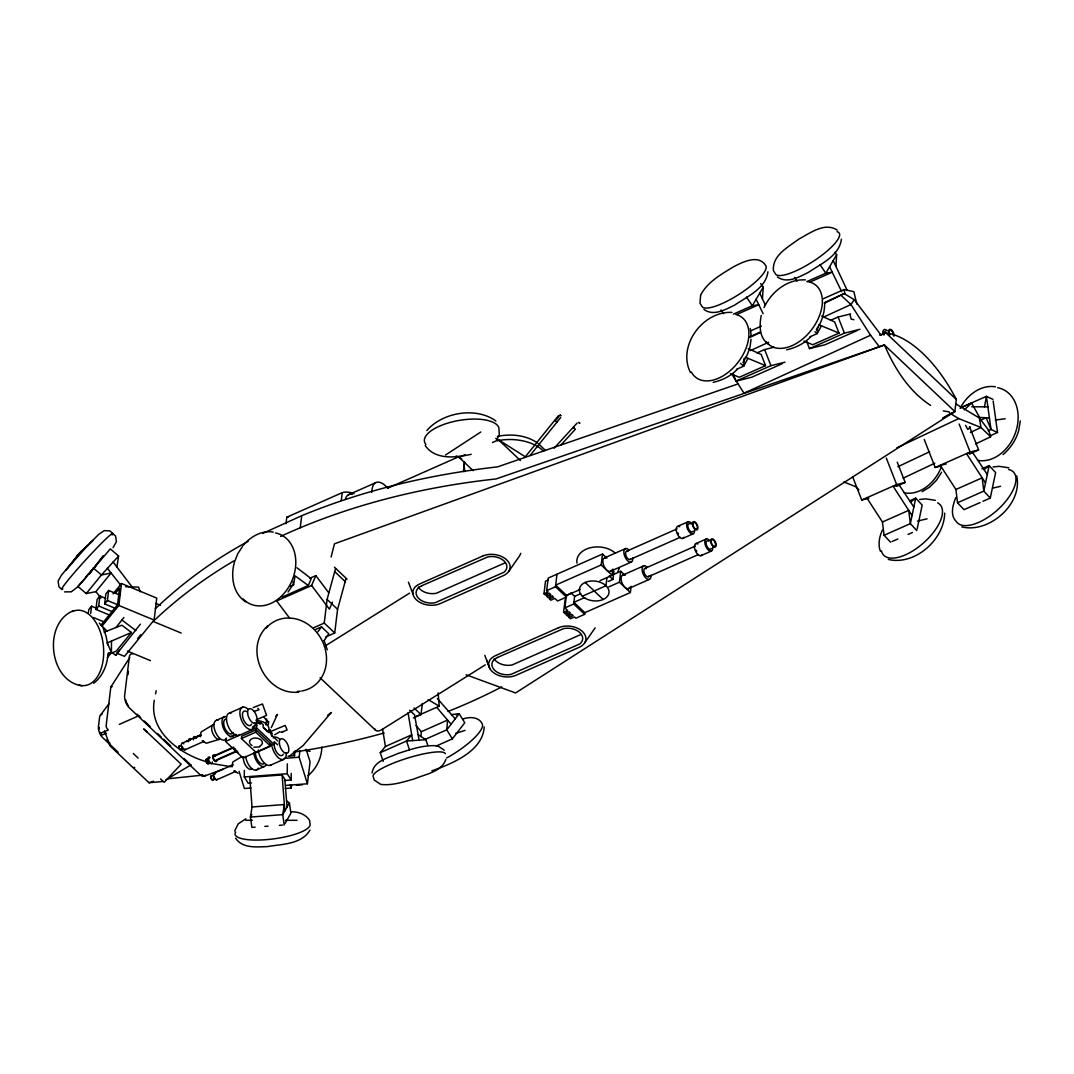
<?xml version="1.0" encoding="UTF-8"?>
<svg xmlns="http://www.w3.org/2000/svg" width="1074" height="1074" viewBox="0 0 1074 1074"><rect width="100%" height="100%" fill="white"/><g stroke="black" fill="none" stroke-linecap="round" stroke-linejoin="round"><path stroke-width="1.5" d="M111.481 641.057L111.414 652.643L107.36 657.61M181.815 749.048L181.801 749.303A2.43 1.208 66.1 0 1 180.257 749.84A2.43 1.208 66.1 0 1 178.861 746.873A2.43 1.208 66.1 0 1 180.177 745.826M251.491 782.959L248.188 783.201L244.268 776.945L244.348 770.367M284.529 780.476L291.135 779.979L287.214 773.723L287.335 763.842M291.135 779.979L291.215 773.401M744.121 358.327L743.772 366.113L736.482 369.349M817.502 327.355L817.233 333.584L809.93 336.82M824.671 303.405C824.698 312.883 821.691 322.093 816.374 329.919M99.318 727.407L99.264 728.159A7.008 3.504 66.1 0 0 99.291 728.924M762.446 298.881L763.198 287.228L760.687 283.523M835.908 266.365L836.659 254.713L834.981 252.242M944.69 513.117C944.207 539.618 914.914 565.81 888.305 559.42M420.901 736.589L421.303 731.716L416.027 725.541M88.444 612.489L88.78 609.616L91.572 606.219L97.358 608.609M90.699 613.388L91.572 606.219M110.407 615.429L95.922 609.428L97.143 599.399L99.922 595.989L105.722 598.393M95.922 609.428L98.701 606.018L99.922 595.989M116.059 608.649L104.634 603.924L105.856 593.882L108.635 590.472L120.06 595.197M104.634 603.924L107.427 600.514L108.635 590.472M101.923 626.209L118.852 605.467L121.51 583.518L156.75 598.111L154.092 620.06L124.463 656.348L116.797 653.18M127.994 674.673L128.397 671.411M277.602 744.819L274.3 741.691L273.991 744.295L243.06 757.989L225.553 741.436L225.876 738.831M241.408 738.563L241.704 736.2L256.055 729.85L270.809 743.799L270.527 746.161L256.176 752.512L241.408 738.563L255.773 732.199L256.055 729.85M273.991 744.295L256.485 727.742L256.807 725.138L254.605 723.071M257.169 723.54L260.338 722.144L260.083 724.252L256.592 720.936M285.979 523.79L286.785 517.212L342.23 492.657A52.331 26.138 66.1 0 1 354.044 493.691M266.016 724.95L266.741 718.936M268.312 724.507L268.701 721.325M269.614 731.944L269.883 729.716A3.88 1.933 66.1 0 1 270.46 729.823M300.25 527.764L301.713 515.708C364.153 489.919 430.446 474.386 497.49 466.895L738.482 383.767M287.98 756.203L294.504 755.707L295.095 750.874M285.268 788.491L291.188 788.048L291.537 785.175M285.845 785.403L307.406 783.778L299.149 757.237L299.901 750.968M325.61 637.016L334.712 632.975L324.241 623.068L327.1 599.426L335.491 568.71M341.277 500.484L342.23 492.657M307.406 783.778L310.064 761.815L306.171 749.33M334.712 632.975L337.585 609.334L345.976 578.618M371.738 492.456L372.128 489.18A19.292 9.639 66.1 0 1 385.512 485.864L387.942 488.173M413.409 717.942L421.008 714.572L422.337 703.551M463.404 471.54L464.586 461.82M543.981 593.747L548.035 591.949L546.666 590.66L548.183 578.094L602.514 554.036L601.198 564.951L555.688 585.102L566.629 595.439L566.428 597.09L557.607 600.997L554.869 598.406L550.814 600.205L549.445 598.916L553.499 597.117L552.143 595.828L548.076 597.627L546.72 596.325L550.774 594.54L549.405 593.237L545.35 595.036L543.981 593.747L545.498 581.182L548.21 579.987M546.72 596.325L547.096 593.184M549.445 598.916L549.834 595.775M566.428 597.09L555.486 586.753L557.003 574.187M584.538 597.627L573.919 602.339L584.86 612.677L584.659 614.328L575.839 618.235L574.469 616.946L570.415 618.731L569.045 617.443L573.1 615.644L571.73 614.355L567.676 616.154L566.307 614.865L570.361 613.066L569.005 611.764L564.937 613.563L563.582 612.274L565.099 599.708M563.582 612.274L567.636 610.475L564.897 607.897L566.414 595.332L570.831 593.372M566.307 614.865L566.683 611.724M569.045 617.443L569.421 614.301M584.659 614.328L573.717 603.991L574.63 596.379L570.992 592.942M606.971 577.651L605.991 585.733L582.363 596.191M600.004 580.658L612.126 575.288L612.892 569.059M608.314 581.464L612.918 579.436L613.898 571.341M584.86 612.677L630.357 592.526L619.429 582.189L620.745 571.274L613.509 574.483M630.357 592.526L631.109 586.297M466.076 674.754L515.574 692.972L954.853 411.53L956.316 399.461A106.554 53.217 66.1 0 0 885.929 332.9L879.579 335.088M108.004 653.596C107.413 664.806 102.782 676.284 93.733 683.225M751.048 339.277L750.055 346.889L747.289 354.782L742.913 362.448M761.238 315.474C759.237 325.422 759.13 338.082 768.648 344.284M767.937 271.762C765.816 288.503 747.276 296.518 734.777 305.003C725.594 309.473 713.619 316.588 703.926 309.419M841.398 239.233C839.277 255.974 820.724 263.989 808.239 272.474C799.056 276.958 787.081 284.06 777.388 276.904M116.891 566.991L118.61 556.037L110.34 548.921L77.959 586.485L86.242 593.586L95.895 591.626L111.092 573.006L101.439 574.966L86.242 593.586M287.08 806.977L284.798 779.281L282.086 774.945L249.759 777.375L252.041 806.977L250.417 817.072L251.893 827.396L255.129 827.155M290.624 586.203L293.551 584.914L295.028 575.825L308.305 585.518L311.218 578.671L296.988 567.784M1018.676 430.54L1020.3 420.954M234.32 562.709C230.521 576.443 232.937 593.654 245.758 601.87M984.482 406.858L986.415 396.333L992.926 399.367M154.307 700.275C148.561 731.569 180.351 754.552 207.215 761.909M155.555 693.885L156.173 690.703M917.156 528.985L922.177 505.102L915.706 498.161L909.866 500.752M982.979 501.276L990.282 498.054L995.638 472.573L989.167 465.633L981.864 468.868M234.669 831.008L238.2 823.865L245.852 818.791M200.556 735.408L200.382 736.791L201.026 732.012L212.692 724.99M211.001 776.502L210.92 776.838A1.947 0.967 66.1 0 0 211.914 779.388A1.947 0.967 66.1 0 0 213.27 779.053M243.61 756.687L243.436 757.371A7.988 3.987 66.1 0 0 246.322 766.487A7.988 3.987 66.1 0 0 252.081 768.85M331.128 556.976L334.47 543.806L884.466 344.969L954.853 411.53L943.147 418.054M372.06 773.011C373.873 760.701 388.09 758.083 397.555 753.653C410.469 749.504 424.002 744.537 437.749 745.866L444.233 750.176M882.331 530.153C879.458 536.651 877.726 544.505 880.438 551.338M955.793 497.624C952.88 504.793 949.872 515.09 956.115 521.32A37.845 17.506 -41.4 0 0 1000.23 507.358A37.845 17.506 -41.4 0 0 1008.661 469.472M1018.541 431.077C1015.87 440.259 1010.339 448.355 1003.116 454.571M234.441 562.145L237.716 553.835L242.536 546.438M617.966 571.435L619.456 567.716M445.885 759.412C441.28 772.206 425.116 774.179 413.933 779.039C403.166 781.993 392.037 785.752 380.76 784.409L374.289 780.1L373.175 776.556A37.845 7.223 -17.4 0 1 406.724 758.365A37.845 7.223 -17.4 0 1 445.348 753.72M278.193 600.285L311.594 585.505L315.823 575.61L328.698 592.714M332.443 602.111L329.423 609.173L311.594 585.505M271.292 727.662L277.401 714.452L275.642 716.358M747.96 358.34L743.772 366.113L740.456 363.374M821.422 325.811L817.233 333.584L815.018 331.759M251.826 814.575L250.417 817.072L282.731 814.656L289.416 802.869L286.583 800.936M284.878 823.785L290.893 813.179L289.416 802.869M764.017 307.58C771.36 291.833 787.349 278.945 805.325 279.884M763.198 287.228L752.337 305.741L733.354 314.145M836.659 254.713L825.799 273.212L806.816 281.616M113.079 547.633L116.408 541.712L115.576 536.033L109.991 530.932L104.259 530.623L98.889 534.221L79.583 553.526L61.419 575.194L58.09 581.115L58.922 586.793L61.715 589.344M110.958 686.836L129.793 657.489M496.671 439.4L499.343 435.252L498.886 427.882A37.845 14.794 -9.7 0 0 454.168 421.411A37.845 14.794 -9.7 0 0 425.935 444.461M960.169 408.254C966.815 395.474 980.307 384.425 995.464 386.788M941.63 472.278L936.313 480.467L929.654 487.099L922.083 491.704M288.06 592.043L292.88 584.645M309.956 830.108C301.566 844.486 281.804 844.097 267.278 846.607C256.458 846.93 242.603 848.621 235.636 838.257M426.821 430.58C442.327 412.335 476.064 406.482 495.906 421.008M824.322 302.68L844.151 293.591L854.246 299.673L850.97 304.546L823.516 317.125M66.038 570.307L77.784 555.043M232.602 764.997L232.132 766.823L232.776 762.03L241.851 756.579M324.106 640.641L328.792 633.741L321.529 626.867L315.689 629.458M508.808 571.301L519.346 556.184A26.232 17.426 6.9 0 0 520.729 553.365M584.618 642.977L595.157 627.86M115.992 627.511L123.859 617.51M111.897 652.455L115.67 655.328L119.268 650.186M115.67 655.328L140.372 624.169M317.958 631.7L321.529 626.867M100.406 715.271L109.145 703.497M89.129 574.362L103.185 555.714M436.299 745.987L452.355 738.872L464.76 722.762L459.189 713.713L451.51 714.599M67.353 568.414L87.182 546.048M524.703 457.537L558.453 415.705M556.413 419.598L559.111 416.242M530.046 455.497L560.682 417.531M89.397 573.516L97.949 563.044M99.855 560.722L101.748 558.399M113.038 593.882L121.51 583.518M115.321 593.345L119.536 588.19L117.522 604.823L100.661 625.471M104.165 632.143L121.886 625.216L131.444 632.492L116.247 651.099L108.568 654.402M137.687 638.547L140.761 634.774M380.25 752.673L385.445 746.47L411.718 734.831L406.522 741.033L380.25 752.673L383.203 761.412M267.507 626.021C242.496 648.924 265.56 695.885 298.626 692.126M76.59 556.386L79.14 553.553M85.558 577.168L96.298 565.34M77.959 586.485L86.551 577.007M118.61 556.037L101.439 574.966L93.17 567.864M554.13 448.167L577.154 423.022M560.749 445.2L575.369 429.238L573.315 427.331L574.04 427.989M79.02 553.674L93.304 540.182M80.255 552.331L81.718 550.774M243.274 545.323C250.551 536.624 261.613 530.194 273.266 532.046M964.345 409.865L971.608 403.032L979.904 418.068M970.225 427.17L967.808 429.452L965.553 425.344M90.323 542.92L91.948 541.39M155.341 608.73C183.144 582.377 214.344 559.554 248.094 541.403M737.261 369.349C730.763 376.128 722.265 380.33 713.176 382.331M810.722 336.82C804.225 343.599 795.727 347.801 786.638 349.815M77.744 586.874L71.273 591.828L64.507 591.881M910.618 502.202L915.706 498.161L910.349 523.642L884.077 535.268L882.439 522.004L866.879 497.947M984.079 469.674L989.167 465.633L983.811 491.113L957.538 502.753L955.9 489.476L940.341 465.418L946.234 463.955M327.557 715.391L331.289 712.505L303.19 745.463L290.074 755.64M824.456 303.177L844.151 293.591M445.603 454.946L480.803 432.003M325.825 645.568L409.489 593.17M485.3 664.86L381.767 729.689A8.095 4.511 -46.6 0 1 374.813 728.87M505.142 562.803L436.299 593.278A13.881 9.223 6.9 0 1 418.256 587.022M580.94 634.492L512.11 664.967A13.881 9.223 6.9 0 1 494.067 658.698M165.946 779.818L190.796 765.01M274.716 734.764L279.965 731.663M253.182 707.591L262.472 703.953L266.54 715.338L256.122 719.956M262.7 533.429L301.713 515.708M943.039 417.853L954.853 411.53M896.83 447.818L958.72 418.578L980.965 427.479L990.658 436.809L975.568 443.938M897.945 466.707L929.641 451.724M970.399 432.473L980.965 427.479L979.421 418.041L955.605 403.77M903.113 478.172L934.81 463.203M749.598 336.914L760.271 332.027M749.733 337.424L760.419 332.524M750.323 350.661L768.622 342.284M879.499 346.996L870.571 335.222L744.014 393.205L731.528 373.698M736.858 314.427L758.768 304.734L752.337 305.741L746.497 297.095M810.32 281.912L832.229 272.205L825.799 273.212L819.959 264.566M348.392 494.778L375.591 482.736M387.486 488.294L459.444 456.437M465.109 454.624L459.041 457.323L456.195 455.967M492.469 442.515L498.551 439.816L525.293 456.812M750.793 330.819L761.426 326.107M822.738 298.961L844.003 289.55L853.857 291.685L856.864 304.13M757.049 352.903L764.634 349.547L774.005 347.224M830.497 320.374L838.096 317.018L850.581 313.93M748.229 348.634L761.184 354.474L765.547 365.63L739.274 377.269L730.468 373.618M821.677 316.105L834.646 321.945L839.009 333.101L812.723 344.741L803.929 341.102M733.153 373.806L736.026 381.136L770.944 365.67L785 362.193M806.614 341.277L809.474 348.607L844.406 333.141L860.019 329.288M782.006 363.831L751.639 377.269L736.026 381.136M856.985 330.631L825.087 344.741L809.474 348.607M309.742 578.295L315.823 575.61M282.019 597.157L308.305 585.518M313.608 627.766L324.241 623.068M119.321 724.373L138.734 715.781M229.474 713.069L242.831 707.148M216.586 720.211L224.654 716.64M194.475 737.596L200.596 734.885M182.204 743.181L199.791 735.395M187.265 741.329L190.299 739.986M194.864 737.972L200.932 735.274M604.649 557.836L625.645 548.546M677.788 526.314L688.192 521.709M626.679 551.177L677.009 528.891M184.822 749.853L203.872 741.422M546.666 590.66L555.486 586.753M961.592 407.314L986.415 396.333L991.02 429.466L997.545 432.5L993.168 401.032M960.975 407.744L971.608 403.032M629.955 559.554L680.285 537.269M230.198 736.925L235.958 734.374M252.309 727.138L256.807 725.138M682.554 538.504L692.958 533.899M225.553 741.436L256.485 727.742M609.992 571.489L630.988 562.199M566.629 595.439L580.282 589.398M213.739 755.908L233.635 747.101M574.63 596.379L580.766 593.667M622.88 575.073L643.876 565.783M206.544 759.64L209.578 758.284M214.129 756.271L232.346 748.216M269.064 732.186L285.187 725.42L287.094 729.917L282.22 732.065M696.019 543.551L706.424 538.947M644.897 568.414L695.24 546.129M980.294 420.337L986.133 417.746L991.02 429.466L988.107 430.755M217.485 759.372L235.703 751.303M216.008 760.567L237.435 751.088M608.81 586.887L619.429 582.189M564.897 607.897L573.717 603.991M269.99 744.161L270.809 743.799M648.186 576.792L698.516 554.506M700.785 555.741L711.189 551.137M628.223 588.727L649.206 579.436M213.968 773.199L233.018 764.769M990.241 435.735L997.545 432.5M216.572 779.885L235.622 771.441L233.998 770.783L238.052 773.28M852.595 476.668L861.724 500.014L896.656 484.549L905.167 482.441L897.246 462.209M924.231 439.467L935.186 467.485L970.104 452.02L978.629 449.912L969.5 426.566M896.132 486.133L899.059 484.844L913.84 507.035M969.594 453.617L972.507 452.315L987.301 474.507M897.569 485.797L905.167 482.441M969.513 453.94L978.629 449.912M256.122 770.112L264.191 766.541M269.963 765.426L283.321 759.506M414.913 716.922L439.212 706.168L438.138 692.824M882.439 522.004L908.725 510.365L910.349 523.642L916.82 530.569M955.9 489.476L982.173 477.836L983.811 491.113L990.282 498.054M456.275 715.002L459.189 713.713L446.784 729.823L424.888 739.516M421.303 731.716L447.576 720.077L446.784 729.823L452.355 738.872M891.997 541.564L897.837 538.973M908.067 534.449L912.444 532.516M980.065 502.578L963.996 509.68L957.538 502.753M131.444 632.492L107.199 642.896L111.414 652.643L108.461 652.817M118.086 752.203L102.782 737.717A8.458 4.215 66.1 0 1 100.889 735.395L99.842 733.488L108.165 730.119M100.889 735.395L106.46 733.26M281.12 732.347L283.241 731.555M204.1 776.26L222.801 769.226M73.636 610.623C42.584 622.678 48.854 681.278 82.027 685.856M104.514 730.924L109.964 745.812L149.004 782.731L153.542 781.187M254.216 711.35L258.995 709.82L257.841 708.29M259.801 746.94L253.84 747.236M455.644 733.394L465.096 730.387M972.507 452.315L966.613 453.778L985.516 483.005M935.186 467.485L940.864 466.076M899.059 484.844L893.152 486.307L912.054 515.52M861.724 500.014L868.826 498.255M471.244 454.302C456.155 457.658 435.145 460.249 425.197 445.522M463.337 718.882C469.62 716.64 479.017 716.868 482.199 723.809A37.845 9.961 -32.9 0 1 446.663 757.962M431.842 770.81C451.711 763.976 483.058 751.169 484.186 726.87M992.577 488.16L1000.552 486.294M917.518 521.051L927.09 518.823M497.369 436.406C510.942 433.614 526.032 434.957 537.631 443.052M995.303 420.041L1005.21 418.753M993.101 466.975L999.062 466.331L1008.835 467.808M919.639 499.504L925.6 498.86L935.373 500.323M167.732 778.811L203.053 775.092M149.004 782.731L163.181 781.456M284.221 758.351L299.149 757.237M244.268 776.945L287.214 773.723M251.034 788.007L244.402 788.504L239.059 771.333M296.37 785.228L302.291 784.785M252.041 806.977L284.368 804.547L282.731 814.656L284.207 824.966M264.822 826.416L268.057 826.174M279.361 825.329L282.596 825.087M427.828 745.517L425.854 739.691L406.522 741.033L409.489 749.786M731.877 312.413C702.92 310.883 676.956 346.003 690.488 372.544M245.731 820.268L252.35 820.268M285.469 820.308L297.055 820.321M971.782 406.778L987.879 406.871M125.591 586.74L138.586 587.116L140.197 591.761M290.759 811.769C297.995 811.608 305.338 814.011 309.54 820.241L310.037 823.865A37.845 9.693 -7.6 0 1 270.42 839.264A37.845 9.693 -7.6 0 1 235.716 832.014M978.776 417.383L989.423 417.92M943.294 410.912L949.255 411.852M211.672 763.507L230.937 766.715M305.097 750.39L310.037 751.33M853.951 319.716L851.132 319.099L850.004 314.44M961.767 526.904C989.047 533.603 1022.998 503.948 1016.702 475.889M843.815 481.931L855.669 486.67L858.905 489.784M203.375 741.422L202.248 740.751L206.302 743.262L219.405 739.328A7.988 3.987 66.1 0 1 212.585 732.871A7.988 3.987 66.1 0 1 213.605 724.494M818.898 324.764L839.009 333.101M745.437 357.293L765.547 365.63M155.905 603.413L160.496 605.32M107.427 600.514L118.838 605.239M118.852 605.467L154.092 620.06M153.569 621.618L181.17 633.042M98.701 606.018L111.75 611.428M93.25 617.456L104.836 622.249M127.444 651.086L150.454 660.617M495.705 438.461L498.551 439.816L520.434 460.531M461.699 458.867L459.041 457.323L473.124 470.64M428.177 699.63L439.212 706.168M949.349 412.953L958.72 418.578M418.122 734.629L425.854 739.691M837.331 230.158C824.631 221.781 810.105 233.192 798.868 239.072C788.41 247.007 771.951 255.303 773.441 270.742L775.415 273.816A37.845 9.733 -32.7 0 0 816.133 259.398A37.845 9.733 -32.7 0 0 837.008 231.715M556.359 421.612L557.07 422.001L555.043 420.498M930.608 405.381C908.873 391.258 894.508 368.382 884.466 344.969L496.027 478.95A587.908 390.318 6.9 0 0 280.623 536.409M264.016 717.19L268.325 722.52M122.047 620.087L135.861 630.586M538.571 443.831L545.417 450.449M147.353 732.226L143.688 728.897L181.157 764.178L164.228 782.302L160.563 778.972M841.237 295.498L850.97 304.546L870.571 335.222M885.929 332.9L956.316 399.461M602.514 554.036L606.891 558.171M620.745 571.274L625.122 575.409M601.198 564.951L612.126 575.288M609.267 575.986L612.918 579.436M585.169 582.444L603.185 599.48M334.444 567.206L347.077 579.154M335.088 572.012L345.573 581.92M327.1 599.426L337.585 609.334M414.014 707.967L421.008 714.572M409.704 710.25L414.537 714.828L419.115 740.147M320.079 677.775L375.43 730.119M260.338 722.144L263.291 724.923L263.036 727.031L268.943 732.616L269.198 730.508L272.138 733.3L271.883 735.408L277.71 740.912M255.773 732.199L270.527 746.161M137.15 714.237L140.748 717.633M144.359 721.043L150.36 726.722M157.556 733.529L161.167 736.939M163.57 739.207L170.766 746.027M183.976 758.513L191.185 765.332M133.283 753.492L138.13 758.069M106.474 740.013L109.991 743.342M99.264 623.148L106.944 631.056M107.856 729.447L107.319 728.884A2.712 1.356 66.1 0 1 106.125 725.823L110.797 687.239A2.712 1.356 66.1 0 1 112.193 686.689M884.077 535.268L890.547 542.209M437.36 698.57L455.242 718.842M437.037 707.739L451.107 724.212M107.427 568.374L121.214 585.8M95.895 591.626L100.943 598.017M113.146 562.064L132.424 587.384M979.421 418.041L988.765 430.352L990.658 436.809M854.246 299.673L881.217 335.276M276.676 600.957L289.55 618.06M794.505 277.441L797.015 281.146M721.043 309.97L723.554 313.675M829.584 266.768L841.707 291.725M756.123 299.297L763.144 313.742M833.196 260.606L847.131 290.222M759.734 293.121L765.252 304.855M269.95 731.783L271.87 736.281M959.149 424.015L970.104 452.02M838.096 317.018L844.406 333.141M886.305 458.088L896.656 484.549M764.634 349.547L770.944 365.67M486.535 659.866L489.919 668.753M484.817 655.368L488.777 665.786M408.442 582.202L412.98 594.097M103.104 628.048L106.044 635.996L107.709 644.709M324.12 640.507L327.275 649.824M293.538 752.606L294.504 755.707M290.235 784.987L291.188 788.048M844.003 289.55L845.131 294.209M292.987 581.96L293.551 584.914M408.066 712.706L412.671 740.604M382.572 729.085L385.445 746.47M750.27 328.429L751.223 335.934M282.086 774.945L284.852 810.897M464.814 471.58A99.211 65.876 6.9 0 1 464.277 462.572M501.692 686.917A587.908 390.318 6.9 0 1 448.046 711.458M384.237 732.938A587.908 390.318 6.9 0 1 293.672 752.136M155.072 619.711A587.908 390.318 6.9 0 1 233.796 560.937M576.993 563.125A21.52 14.942 3.2 0 1 590.217 547.794A21.52 14.942 3.2 0 1 615.469 553.325M889.957 334.806A3.611 1.799 66.1 0 1 890.507 330.161A3.611 1.799 66.1 0 1 893.501 335.571M884.171 334.994A4.511 2.255 66.1 0 1 885.728 331.356M889.111 334.068A4.511 2.255 66.1 0 1 890.655 329.436A4.511 2.255 66.1 0 1 894.051 336.095M883.016 334.739A6.565 3.276 66.1 0 1 887.325 330.671M629.659 587.371A7.343 3.665 66.1 0 1 622.329 583.679A7.343 3.665 66.1 0 1 623.9 575.087M649.072 575.959A4.511 2.255 66.1 0 1 644.333 573.154A4.511 2.255 66.1 0 1 646.226 568.71M630.465 559.272A4.511 2.255 66.1 0 1 625.9 555.365A4.511 2.255 66.1 0 1 627.995 551.472M678.459 534.02A4.511 2.255 66.1 0 1 677.962 532.959M650.992 575.248A7.343 3.665 66.1 0 1 646.669 578.711A7.343 3.665 66.1 0 1 642.064 568.911A7.343 3.665 66.1 0 1 647.206 567.153M611.442 570.133A7.343 3.665 66.1 0 1 604.098 566.441A7.343 3.665 66.1 0 1 605.682 557.849M632.774 558.01A7.343 3.665 66.1 0 1 628.438 561.474A7.343 3.665 66.1 0 1 623.833 551.674A7.343 3.665 66.1 0 1 628.975 549.915M693.106 531.16A4.511 2.255 66.1 0 1 688.367 528.354A4.511 2.255 66.1 0 1 690.26 523.897M702.074 554.533A6.565 3.276 66.1 0 1 695.187 550.438A6.565 3.276 66.1 0 1 697.939 543.968M683.843 537.295A6.565 3.276 66.1 0 1 676.956 533.201A6.565 3.276 66.1 0 1 679.721 526.73M696.69 551.257A4.511 2.255 66.1 0 1 696.18 550.197M711.337 548.398A4.511 2.255 66.1 0 1 706.598 545.592A4.511 2.255 66.1 0 1 708.491 541.135M712.787 547.391A6.565 3.276 66.1 0 1 708.558 550.224A6.565 3.276 66.1 0 1 704.906 540.88A6.565 3.276 66.1 0 1 710.397 541.296M694.556 530.153A6.565 3.276 66.1 0 1 690.34 532.986A6.565 3.276 66.1 0 1 686.689 523.642A6.565 3.276 66.1 0 1 692.166 524.058M263.909 728.293A11.331 7.531 6.9 0 1 267.453 731.636M256.243 720.627A11.331 7.531 6.9 0 1 268.876 729.984M249.544 742.47A6.511 4.323 6.9 0 1 258.472 738.523A6.511 4.323 6.9 0 1 259.908 746.068M252.001 745.531A6.511 4.323 6.9 0 1 249.974 743.597M237.985 752.23A3.88 1.933 66.1 0 1 234.025 747.907M235.904 750.511A2.604 1.302 66.1 0 1 234.938 748.82M216.411 759.909A2.604 1.302 66.1 0 1 214.478 760.003A2.604 1.302 66.1 0 1 213.337 756.566A2.604 1.302 66.1 0 1 215.27 756.472M217.069 759.855A3.611 1.799 66.1 0 1 214.706 761.063A3.611 1.799 66.1 0 1 212.692 756.136A3.611 1.799 66.1 0 1 215.418 755.787M212.316 761.963A3.611 1.799 66.1 0 1 210.128 763.319A3.611 1.799 66.1 0 1 207.9 758.741A3.611 1.799 66.1 0 1 210.088 757.371M210.128 762.486A2.604 1.302 66.1 0 1 208.651 760.097A2.604 1.302 66.1 0 1 208.974 758.016M209 763.198A2.604 1.302 66.1 0 1 207.067 763.292A2.604 1.302 66.1 0 1 205.926 759.842A2.604 1.302 66.1 0 1 207.859 759.748M208.584 763.198A2.094 1.047 66.1 0 1 206.356 761.573A2.094 1.047 66.1 0 1 207.443 759.788M235.676 749.786A2.094 1.047 66.1 0 1 235.407 749.316M194.032 738.187A2.604 1.302 66.1 0 1 196.018 738.294M193.588 739.865A3.611 1.799 66.1 0 1 193.857 736.804A3.611 1.799 66.1 0 1 196.206 737.637M188.581 740.295A3.611 1.799 66.1 0 1 190.877 739.194M189.266 740.295A2.604 1.302 66.1 0 1 189.44 739.932M186.621 741.476A2.604 1.302 66.1 0 1 188.608 741.57M187.051 741.503A2.094 1.047 66.1 0 1 188.192 741.57M271.333 764.661A12.029 6.001 66.1 0 1 263.573 762.218A12.029 6.001 66.1 0 1 258.297 749.947M286.234 752.659A12.029 6.001 66.1 0 1 280.73 759.224A12.029 6.001 66.1 0 1 272.125 746.86M273.199 737.932A12.029 6.001 66.1 0 1 280.032 739.422M283.335 754.163A7.827 3.907 66.1 0 1 277.642 753.518A7.827 3.907 66.1 0 1 274.232 743.879M264.11 763.52A7.988 3.987 66.1 0 1 258.351 761.157A7.988 3.987 66.1 0 1 255.478 752.042M266.285 764.567A10.7 5.343 66.1 0 1 259.331 764.554A10.7 5.343 66.1 0 1 253.813 752.753M258.216 768.138A10.7 5.343 66.1 0 1 251.262 768.125A10.7 5.343 66.1 0 1 245.731 756.338M217.284 779.214A3.598 1.799 66.1 0 1 214.666 778.919A3.598 1.799 66.1 0 1 213.095 774.488L213.256 773.871A3.598 1.799 66.1 0 1 215.592 773.871M215.431 778.637A2.43 1.208 66.1 0 1 214.679 777.925M214.344 777.415A2.43 1.208 66.1 0 1 213.807 775.159L213.914 774.743A2.43 1.208 66.1 0 1 214.384 774.287M213.551 779.335A2.43 1.208 66.1 0 1 211.873 779.751A2.43 1.208 66.1 0 1 210.625 776.569L210.732 776.14A2.43 1.208 66.1 0 1 211.927 775.844M254.457 725.178A12.029 6.001 66.1 0 1 246.121 727.246A12.029 6.001 66.1 0 1 239.945 711.458A12.029 6.001 66.1 0 1 248.282 709.39M239.583 734.643A12.029 6.001 66.1 0 1 227.943 725.688A12.029 6.001 66.1 0 1 231.138 713.069M251.585 724.131A7.827 3.907 66.1 0 1 243.355 719.271A7.827 3.907 66.1 0 1 246.658 711.552M233.018 732.522A7.988 3.987 66.1 0 1 225.513 729.434A7.988 3.987 66.1 0 1 225.647 719.15M234.535 734.535A10.7 5.343 66.1 0 1 223.848 729.165A10.7 5.343 66.1 0 1 226.144 716.64M226.466 738.106A10.7 5.343 66.1 0 1 215.78 732.736A10.7 5.343 66.1 0 1 218.076 720.211M185.533 749.182A3.598 1.799 66.1 0 1 182.822 748.793A3.598 1.799 66.1 0 1 181.385 744.242A3.598 1.799 66.1 0 1 183.842 743.852M184.057 748.766A2.43 1.208 66.1 0 1 182.325 746.806M181.506 749.034A1.947 0.967 66.1 0 1 179.6 748.618A1.947 0.967 66.1 0 1 179.908 746.121M266.124 628.183A37.845 32.757 60.8 0 1 320.951 638.506A37.845 32.757 60.8 0 1 301.713 690.998M300.29 691.2A37.845 32.757 60.8 0 1 297.377 691.401M275.508 532.986A37.845 29.025 -67.4 0 1 290.853 583.155A37.845 29.025 -67.4 0 1 243.154 598.997M497.41 440.756A37.845 22.205 0.8 0 1 543.659 451.402M735.824 314.507A37.845 24.246 -52.6 0 1 738.013 362.381A37.845 24.246 -52.6 0 1 691.401 372.074M807.635 281.656A37.845 24.246 -52.6 0 1 813.367 327.261A37.845 24.246 -52.6 0 1 766.259 341.787M937.589 502.847A37.845 17.506 -41.4 0 1 922.526 543.793A37.845 17.506 -41.4 0 1 881.459 550.881M941.415 466.854A37.845 29.132 -67.9 0 1 904.093 492.832M997.706 387.687A37.845 29.132 -67.9 0 1 1016.434 429.64A37.845 29.132 -67.9 0 1 977.555 460.316M72.361 611.589A37.845 22.621 84.1 0 1 103.426 646.347A37.845 22.621 84.1 0 1 79.087 684.984M62.842 588.928A37.845 2.161 -47.6 0 1 86.242 559.312A37.845 2.161 -47.6 0 1 112.179 534.986M321.838 747.195A37.845 35.764 -43.4 0 1 307.956 775.777M205.644 775.119A9.733 4.86 66.1 0 1 200.462 775.106L128.853 707.39A9.733 4.86 66.1 0 1 124.544 696.395L129.377 656.456A9.733 4.86 66.1 0 1 132.907 653.878M202.436 775.025A8.404 4.202 66.1 0 1 201.805 774.824M128.45 705.739A8.404 4.202 66.1 0 1 127.846 704.893M127.296 703.967A8.404 4.202 66.1 0 1 126.799 702.987M126.37 701.98A8.404 4.202 66.1 0 1 125.712 699.926M99.842 733.488A8.458 4.215 66.1 0 1 98.446 726.628L99.479 718.05A11.546 5.759 66.1 0 1 102.258 713.928M134.747 767.709A8.458 4.215 66.1 0 1 134.075 767.252M101.345 734.723A7.008 3.504 66.1 0 1 100.889 733.958M100.473 733.139A7.008 3.504 66.1 0 1 100.11 732.293M345.264 499.45A19.292 9.639 66.1 0 1 352.259 494.322M286.785 517.212A52.331 26.138 66.1 0 1 288.57 516.795M700.624 295.068L699.98 303.271L701.953 306.345A37.845 9.733 -32.7 0 0 738.536 294.652A37.845 9.733 -32.7 0 0 765.843 265.761C758.593 253.759 742.241 262.217 733.018 267.104C720.963 274.488 707.363 282.113 700.624 295.068M421.679 585.773L418.967 587.384A13.881 9.223 6.9 0 0 418.914 598.661A13.881 9.223 6.9 0 0 435.158 602.702L504.001 572.227A13.881 9.223 6.9 0 0 504.055 560.964A13.881 9.223 6.9 0 0 487.811 556.909L421.679 585.773M497.49 657.449L494.778 659.074A13.881 9.223 6.9 0 0 494.725 670.337A13.881 9.223 6.9 0 0 510.969 674.391L579.799 643.917A13.881 9.223 6.9 0 0 579.866 632.64A13.881 9.223 6.9 0 0 563.608 628.599L497.49 657.449M482.709 556.037L419.558 584.001A17.144 11.384 6.9 0 0 416.336 599.802A17.144 11.384 6.9 0 0 440.259 603.575L503.397 575.61A17.144 11.384 6.9 0 0 506.633 559.809A17.144 11.384 6.9 0 0 482.709 556.037M558.507 627.726L495.369 655.69A17.144 11.384 6.9 0 0 492.134 671.492A17.144 11.384 6.9 0 0 516.07 675.264L579.208 647.3A17.144 11.384 6.9 0 0 582.444 631.499A17.144 11.384 6.9 0 0 558.507 627.726M560.118 415.047L560.99 415.786L560.185 415.074M578.873 422.458L579.705 423.237L578.873 422.458M692.972 524.474A3.611 1.799 66.1 0 0 696.476 529.12A3.611 1.799 66.1 0 0 696.046 523.709A3.611 1.799 66.1 0 0 692.972 524.474M711.203 541.712A3.611 1.799 66.1 0 0 714.707 546.357A3.611 1.799 66.1 0 0 714.264 540.947A3.611 1.799 66.1 0 0 711.203 541.712M692.435 524.152A4.511 2.255 66.1 0 0 696.798 529.965A4.511 2.255 66.1 0 0 696.261 523.199A4.511 2.255 66.1 0 0 692.435 524.152M710.652 541.39A4.511 2.255 66.1 0 0 715.029 547.203A4.511 2.255 66.1 0 0 714.492 540.437A4.511 2.255 66.1 0 0 710.652 541.39M585.088 598.218A14.915 9.908 6.9 0 0 608.904 593.278A14.915 9.908 6.9 0 0 588.539 581.383A14.915 9.908 6.9 0 0 585.088 598.218M279.361 743.248A7.827 3.907 66.1 0 0 286.946 753.33A7.827 3.907 66.1 0 0 286.006 741.61A7.827 3.907 66.1 0 0 279.361 743.248M247.611 713.23A7.827 3.907 66.1 0 0 255.196 723.299A7.827 3.907 66.1 0 0 254.256 711.579A7.827 3.907 66.1 0 0 247.611 713.23"/></g></svg>
